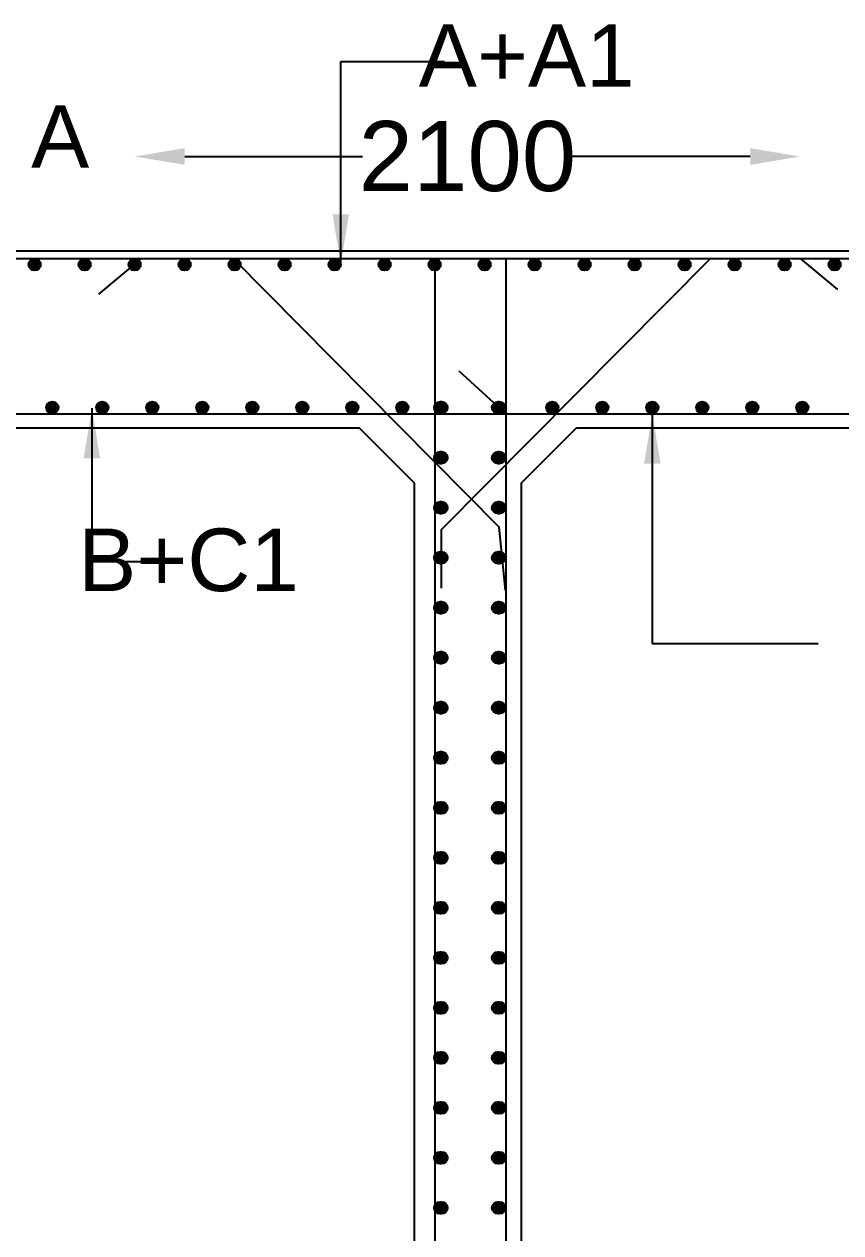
# Model space of a CAD drawing. Header units: millimetres. Extents: x 5124 to 2430164, y 2311 to 45642708.
# Drawn here: x 2374934 to 2378200, y 45621985 to 45626819 of the extents above; entities that cross this region are included whole.
import ezdxf

# ---------------------------------------------------------------- set-up
doc = ezdxf.new("R2010")
doc.units = ezdxf.units.MM
doc.header["$MEASUREMENT"] = 0
for name, color, linetype in [('DIMENSION', 7, 'Continuous'), ('DRAWING', 7, 'Continuous'), ('TEXT', 7, 'Continuous')]:
    doc.layers.add(name, color=color, linetype=linetype)
doc.styles.get("Standard").update_dxf_attribs({"font": 'arial.ttf', "height": 280})
doc.dimstyles.get("Standard").update_dxf_attribs({"dimtxt": 225, "dimasz": 200, "dimexe": 0.18, "dimexo": 0.0625, "dimgap": 0.09, "dimtad": 0, "dimdec": 0, "dimzin": 0, "dimdsep": 46, "dimtxsty": 'Standard', "dimcen": 0.09, "dimse1": 1, "dimse2": 1, "dimadec": 0, "dimazin": 0, "dimtfac": 1, "dimtdec": 0, "dimtofl": 0, "dimtmove": 0, "dimatfit": 3, "dimfxl": 1, "dimtolj": 1, "dimtzin": 0, "dimarcsym": 0})

# ---------------------------------------------------------------- blocks, each defined once
blk = doc.blocks.new('*D135')
at = {"layer": 'Defpoints', "color": 0, "transparency": 16777216}
for p in [(2378037.9, 45626289.6), (2375375.9, 45625882), (2378037.9, 45625882)]:
    blk.add_point(p, dxfattribs=at)
at = {"layer": 'DIMENSION', "color": 0, "lineweight": -2, "transparency": 16777216}
for p, q in [((2375575.9, 45626289.6), (2376286.8, 45626289.6)), ((2377837.9, 45626289.6), (2377127, 45626289.6))]:
    blk.add_line(p, q, dxfattribs=at)
at = {"layer": 'DIMENSION', "color": 0, "transparency": 16777216}
for points in [[(2375575.9, 45626322.9), (2375575.9, 45626256.2), (2375375.9, 45626289.6)], [(2377837.9, 45626322.9), (2377837.9, 45626256.2), (2378037.9, 45626289.6)]]:
    blk.add_solid(points, dxfattribs=at)
at = {"layer": 'DIMENSION', "color": 0, "transparency": 16777216, "insert": (2376706.9, 45626289.6), "char_height": 280, "attachment_point": 5}
blk.add_mtext('\\A1;2100', dxfattribs=at)

msp = doc.modelspace()

# ---------------------------------------------------------------- hatches: boundary and pattern name
at = {"layer": 'DRAWING'}
for points in [[(2375000.2, 45625857.7, 0.973258), (2374951.7, 45625859.1), (2374951.7, 45625856.4, 0.973258)], [(2375200.2, 45625857.7, 0.973258), (2375151.7, 45625859.1), (2375151.7, 45625856.4, 0.973258)], [(2375400.2, 45625857.7, 0.973258), (2375351.7, 45625859.1), (2375351.7, 45625856.4, 0.973258)], [(2375600.2, 45625857.7, 0.973258), (2375551.7, 45625859.1), (2375551.7, 45625856.4, 0.973258)], [(2375800.2, 45625857.7, 0.973258), (2375751.7, 45625859.1), (2375751.7, 45625856.4, 0.973258)], [(2376000.2, 45625857.7, 0.973258), (2375951.7, 45625859.1), (2375951.7, 45625856.4, 0.973258)], [(2376200.2, 45625857.7, 0.973258), (2376151.7, 45625859.1), (2376151.7, 45625856.4, 0.973258)], [(2376400.2, 45625857.7, 0.973258), (2376351.7, 45625859.1), (2376351.7, 45625856.4, 0.973258)], [(2376600.2, 45625857.7, 0.973258), (2376551.7, 45625859.1), (2376551.7, 45625856.4, 0.973258)], [(2376800.2, 45625857.7, 0.973258), (2376751.7, 45625859.1), (2376751.7, 45625856.4, 0.973258)], [(2377000.2, 45625857.7, 0.973258), (2376951.7, 45625859.1), (2376951.7, 45625856.4, 0.973258)], [(2377200.2, 45625857.7, 0.973258), (2377151.7, 45625859.1), (2377151.7, 45625856.4, 0.973258)], [(2377400.2, 45625857.7, 0.973258), (2377351.7, 45625859.1), (2377351.7, 45625856.4, 0.973258)], [(2377600.2, 45625857.7, 0.973258), (2377551.7, 45625859.1), (2377551.7, 45625856.4, 0.973258)], [(2377800.2, 45625857.7, 0.973258), (2377751.7, 45625859.1), (2377751.7, 45625856.4, 0.973258)], [(2378000.2, 45625857.7, 0.973258), (2377951.7, 45625859.1), (2377951.7, 45625856.4, 0.973258)], [(2378200.2, 45625857.7, 0.973258), (2378151.7, 45625859.1), (2378151.7, 45625856.4, 0.973258)], [(2375070.6, 45625285.2, 0.973258), (2375022.1, 45625286.6), (2375022.1, 45625283.9, 0.973258)], [(2375070.7, 45625285.2, 0.973258), (2375022.1, 45625286.6), (2375022.1, 45625283.9, 0.973258)], [(2375270.6, 45625285.2, 0.973258), (2375222.1, 45625286.6), (2375222.1, 45625283.9, 0.973258)], [(2375270.7, 45625285.2, 0.973258), (2375222.1, 45625286.6), (2375222.1, 45625283.9, 0.973258)], [(2375470.6, 45625285.2, 0.973258), (2375422.1, 45625286.6), (2375422.1, 45625283.9, 0.973258)], [(2375470.7, 45625285.2, 0.973258), (2375422.1, 45625286.6), (2375422.1, 45625283.9, 0.973258)], [(2375670.6, 45625285.2, 0.973258), (2375622.1, 45625286.6), (2375622.1, 45625283.9, 0.973258)], [(2375670.7, 45625285.2, 0.973258), (2375622.1, 45625286.6), (2375622.1, 45625283.9, 0.973258)], [(2375870.6, 45625285.2, 0.973258), (2375822.1, 45625286.6), (2375822.1, 45625283.9, 0.973258)], [(2375870.7, 45625285.2, 0.973258), (2375822.1, 45625286.6), (2375822.1, 45625283.9, 0.973258)], [(2376070.6, 45625285.2, 0.973258), (2376022.1, 45625286.6), (2376022.1, 45625283.9, 0.973258)], [(2376070.7, 45625285.2, 0.973258), (2376022.1, 45625286.6), (2376022.1, 45625283.9, 0.973258)], [(2376270.6, 45625285.2, 0.973258), (2376222.1, 45625286.6), (2376222.1, 45625283.9, 0.973258)], [(2376270.7, 45625285.2, 0.973258), (2376222.1, 45625286.6), (2376222.1, 45625283.9, 0.973258)], [(2376470.6, 45625285.2, 0.973258), (2376422.1, 45625286.6), (2376422.1, 45625283.9, 0.973258)], [(2376470.7, 45625285.2, 0.973258), (2376422.1, 45625286.6), (2376422.1, 45625283.9, 0.973258)], [(2376622.2, 45625285.2, 0.973258), (2376573.6, 45625286.6), (2376573.6, 45625283.9, 0.973258)], [(2376622.2, 45625285.2, 1), (2376573.6, 45625285.2, 1)], [(2376623.2, 45625285.2, 0.973258), (2376574.6, 45625286.6), (2376574.6, 45625283.9, 0.973258)], [(2376623.2, 45625285.2, 1), (2376574.6, 45625285.2, 1)], [(2376624.2, 45625285.2, 0.973258), (2376575.6, 45625286.6), (2376575.6, 45625283.9, 0.973258)], [(2376624.2, 45625285.2, 1), (2376575.6, 45625285.2, 1)], [(2376625.2, 45625285.2, 0.973258), (2376576.6, 45625286.6), (2376576.6, 45625283.9, 0.973258)], [(2376625.2, 45625285.2, 1), (2376576.6, 45625285.2, 1)], [(2376626.2, 45625285.2, 0.973258), (2376577.6, 45625286.6), (2376577.6, 45625283.9, 0.973258)], [(2376626.2, 45625285.2, 1), (2376577.6, 45625285.2, 1)], [(2376627.2, 45625285.2, 0.973258), (2376578.6, 45625286.6), (2376578.6, 45625283.9, 0.973258)], [(2376627.2, 45625285.2, 1), (2376578.6, 45625285.2, 1)], [(2376853.6, 45625285.2, 0.973258), (2376805.1, 45625286.6), (2376805.1, 45625283.9, 0.973258)], [(2376853.7, 45625285.2, 1), (2376805.1, 45625285.2, 1)], [(2376854.6, 45625285.2, 0.973258), (2376806.1, 45625286.6), (2376806.1, 45625283.9, 0.973258)], [(2376854.7, 45625285.2, 1), (2376806.1, 45625285.2, 1)], [(2376855.6, 45625285.2, 0.973258), (2376807.1, 45625286.6), (2376807.1, 45625283.9, 0.973258)], [(2376855.7, 45625285.2, 1), (2376807.1, 45625285.2, 1)], [(2376856.6, 45625285.2, 0.973258), (2376808.1, 45625286.6), (2376808.1, 45625283.9, 0.973258)], [(2376856.7, 45625285.2, 1), (2376808.1, 45625285.2, 1)], [(2376857.6, 45625285.2, 0.973258), (2376809.1, 45625286.6), (2376809.1, 45625283.9, 0.973258)], [(2376857.7, 45625285.2, 1), (2376809.1, 45625285.2, 1)], [(2376858.6, 45625285.2, 0.973258), (2376810.1, 45625286.6), (2376810.1, 45625283.9, 0.973258)], [(2376858.7, 45625285.2, 1), (2376810.1, 45625285.2, 1)], [(2377070.6, 45625285.2, 0.973258), (2377022.1, 45625286.6), (2377022.1, 45625283.9, 0.973258)], [(2377070.7, 45625285.2, 0.973258), (2377022.1, 45625286.6), (2377022.1, 45625283.9, 0.973258)], [(2377270.6, 45625285.2, 0.973258), (2377222.1, 45625286.6), (2377222.1, 45625283.9, 0.973258)], [(2377270.7, 45625285.2, 0.973258), (2377222.1, 45625286.6), (2377222.1, 45625283.9, 0.973258)], [(2377470.6, 45625285.2, 0.973258), (2377422.1, 45625286.6), (2377422.1, 45625283.9, 0.973258)], [(2377470.7, 45625285.2, 0.973258), (2377422.1, 45625286.6), (2377422.1, 45625283.9, 0.973258)], [(2377670.6, 45625285.2, 0.973258), (2377622.1, 45625286.6), (2377622.1, 45625283.9, 0.973258)], [(2377670.7, 45625285.2, 0.973258), (2377622.1, 45625286.6), (2377622.1, 45625283.9, 0.973258)], [(2377870.6, 45625285.2, 0.973258), (2377822.1, 45625286.6), (2377822.1, 45625283.9, 0.973258)], [(2377870.7, 45625285.2, 0.973258), (2377822.1, 45625286.6), (2377822.1, 45625283.9, 0.973258)], [(2378070.6, 45625285.2, 0.973258), (2378022.1, 45625286.6), (2378022.1, 45625283.9, 0.973258)], [(2378070.7, 45625285.2, 0.973258), (2378022.1, 45625286.6), (2378022.1, 45625283.9, 0.973258)], [(2376622.2, 45625085.2, 0.973258), (2376573.6, 45625086.6), (2376573.6, 45625083.9, 0.973258)], [(2376622.2, 45625085.2, 1), (2376573.6, 45625085.2, 1)], [(2376623.2, 45625085.2, 0.973258), (2376574.6, 45625086.6), (2376574.6, 45625083.9, 0.973258)], [(2376623.2, 45625085.2, 1), (2376574.6, 45625085.2, 1)], [(2376624.2, 45625085.2, 0.973258), (2376575.6, 45625086.6), (2376575.6, 45625083.9, 0.973258)], [(2376624.2, 45625085.2, 1), (2376575.6, 45625085.2, 1)], [(2376625.2, 45625085.2, 0.973258), (2376576.6, 45625086.6), (2376576.6, 45625083.9, 0.973258)], [(2376625.2, 45625085.2, 1), (2376576.6, 45625085.2, 1)], [(2376626.2, 45625085.2, 0.973258), (2376577.6, 45625086.6), (2376577.6, 45625083.9, 0.973258)], [(2376626.2, 45625085.2, 1), (2376577.6, 45625085.2, 1)], [(2376627.2, 45625085.2, 0.973258), (2376578.6, 45625086.6), (2376578.6, 45625083.9, 0.973258)], [(2376627.2, 45625085.2, 1), (2376578.6, 45625085.2, 1)], [(2376853.6, 45625085.2, 0.973258), (2376805.1, 45625086.6), (2376805.1, 45625083.9, 0.973258)], [(2376853.7, 45625085.2, 1), (2376805.1, 45625085.2, 1)], [(2376854.6, 45625085.2, 0.973258), (2376806.1, 45625086.6), (2376806.1, 45625083.9, 0.973258)], [(2376854.7, 45625085.2, 1), (2376806.1, 45625085.2, 1)], [(2376855.6, 45625085.2, 0.973258), (2376807.1, 45625086.6), (2376807.1, 45625083.9, 0.973258)], [(2376855.7, 45625085.2, 1), (2376807.1, 45625085.2, 1)], [(2376856.6, 45625085.2, 0.973258), (2376808.1, 45625086.6), (2376808.1, 45625083.9, 0.973258)], [(2376856.7, 45625085.2, 1), (2376808.1, 45625085.2, 1)], [(2376857.6, 45625085.2, 0.973258), (2376809.1, 45625086.6), (2376809.1, 45625083.9, 0.973258)], [(2376857.7, 45625085.2, 1), (2376809.1, 45625085.2, 1)], [(2376858.6, 45625085.2, 0.973258), (2376810.1, 45625086.6), (2376810.1, 45625083.9, 0.973258)], [(2376858.7, 45625085.2, 1), (2376810.1, 45625085.2, 1)], [(2376622.2, 45624885.2, 0.973258), (2376573.6, 45624886.6), (2376573.6, 45624883.9, 0.973258)], [(2376622.2, 45624885.2, 1), (2376573.6, 45624885.2, 1)], [(2376623.2, 45624885.2, 0.973258), (2376574.6, 45624886.6), (2376574.6, 45624883.9, 0.973258)], [(2376623.2, 45624885.2, 1), (2376574.6, 45624885.2, 1)], [(2376624.2, 45624885.2, 0.973258), (2376575.6, 45624886.6), (2376575.6, 45624883.9, 0.973258)], [(2376624.2, 45624885.2, 1), (2376575.6, 45624885.2, 1)], [(2376625.2, 45624885.2, 0.973258), (2376576.6, 45624886.6), (2376576.6, 45624883.9, 0.973258)], [(2376625.2, 45624885.2, 1), (2376576.6, 45624885.2, 1)], [(2376626.2, 45624885.2, 0.973258), (2376577.6, 45624886.6), (2376577.6, 45624883.9, 0.973258)], [(2376626.2, 45624885.2, 1), (2376577.6, 45624885.2, 1)], [(2376627.2, 45624885.2, 0.973258), (2376578.6, 45624886.6), (2376578.6, 45624883.9, 0.973258)], [(2376627.2, 45624885.2, 1), (2376578.6, 45624885.2, 1)], [(2376853.6, 45624885.2, 0.973258), (2376805.1, 45624886.6), (2376805.1, 45624883.9, 0.973258)], [(2376853.7, 45624885.2, 1), (2376805.1, 45624885.2, 1)], [(2376854.6, 45624885.2, 0.973258), (2376806.1, 45624886.6), (2376806.1, 45624883.9, 0.973258)], [(2376854.7, 45624885.2, 1), (2376806.1, 45624885.2, 1)], [(2376855.6, 45624885.2, 0.973258), (2376807.1, 45624886.6), (2376807.1, 45624883.9, 0.973258)], [(2376855.7, 45624885.2, 1), (2376807.1, 45624885.2, 1)], [(2376856.6, 45624885.2, 0.973258), (2376808.1, 45624886.6), (2376808.1, 45624883.9, 0.973258)], [(2376856.7, 45624885.2, 1), (2376808.1, 45624885.2, 1)], [(2376857.6, 45624885.2, 0.973258), (2376809.1, 45624886.6), (2376809.1, 45624883.9, 0.973258)], [(2376857.7, 45624885.2, 1), (2376809.1, 45624885.2, 1)], [(2376858.6, 45624885.2, 0.973258), (2376810.1, 45624886.6), (2376810.1, 45624883.9, 0.973258)], [(2376858.7, 45624885.2, 1), (2376810.1, 45624885.2, 1)], [(2376622.2, 45624685.2, 0.973258), (2376573.6, 45624686.6), (2376573.6, 45624683.9, 0.973258)], [(2376622.2, 45624685.2, 1), (2376573.6, 45624685.2, 1)], [(2376623.2, 45624685.2, 0.973258), (2376574.6, 45624686.6), (2376574.6, 45624683.9, 0.973258)], [(2376623.2, 45624685.2, 1), (2376574.6, 45624685.2, 1)], [(2376624.2, 45624685.2, 0.973258), (2376575.6, 45624686.6), (2376575.6, 45624683.9, 0.973258)], [(2376624.2, 45624685.2, 1), (2376575.6, 45624685.2, 1)], [(2376625.2, 45624685.2, 0.973258), (2376576.6, 45624686.6), (2376576.6, 45624683.9, 0.973258)], [(2376625.2, 45624685.2, 1), (2376576.6, 45624685.2, 1)], [(2376626.2, 45624685.2, 0.973258), (2376577.6, 45624686.6), (2376577.6, 45624683.9, 0.973258)], [(2376626.2, 45624685.2, 1), (2376577.6, 45624685.2, 1)], [(2376627.2, 45624685.2, 0.973258), (2376578.6, 45624686.6), (2376578.6, 45624683.9, 0.973258)], [(2376627.2, 45624685.2, 1), (2376578.6, 45624685.2, 1)], [(2376853.6, 45624685.2, 0.973258), (2376805.1, 45624686.6), (2376805.1, 45624683.9, 0.973258)], [(2376853.7, 45624685.2, 1), (2376805.1, 45624685.2, 1)], [(2376854.6, 45624685.2, 0.973258), (2376806.1, 45624686.6), (2376806.1, 45624683.9, 0.973258)], [(2376854.7, 45624685.2, 1), (2376806.1, 45624685.2, 1)], [(2376855.6, 45624685.2, 0.973258), (2376807.1, 45624686.6), (2376807.1, 45624683.9, 0.973258)], [(2376855.7, 45624685.2, 1), (2376807.1, 45624685.2, 1)], [(2376856.6, 45624685.2, 0.973258), (2376808.1, 45624686.6), (2376808.1, 45624683.9, 0.973258)], [(2376856.7, 45624685.2, 1), (2376808.1, 45624685.2, 1)], [(2376857.6, 45624685.2, 0.973258), (2376809.1, 45624686.6), (2376809.1, 45624683.9, 0.973258)], [(2376857.7, 45624685.2, 1), (2376809.1, 45624685.2, 1)], [(2376858.6, 45624685.2, 0.973258), (2376810.1, 45624686.6), (2376810.1, 45624683.9, 0.973258)], [(2376858.7, 45624685.2, 1), (2376810.1, 45624685.2, 1)], [(2376622.2, 45624485.2, 0.973258), (2376573.6, 45624486.6), (2376573.6, 45624483.9, 0.973258)], [(2376622.2, 45624485.2, 1), (2376573.6, 45624485.2, 1)], [(2376623.2, 45624485.2, 0.973258), (2376574.6, 45624486.6), (2376574.6, 45624483.9, 0.973258)], [(2376623.2, 45624485.2, 1), (2376574.6, 45624485.2, 1)], [(2376624.2, 45624485.2, 0.973258), (2376575.6, 45624486.6), (2376575.6, 45624483.9, 0.973258)], [(2376624.2, 45624485.2, 1), (2376575.6, 45624485.2, 1)], [(2376625.2, 45624485.2, 0.973258), (2376576.6, 45624486.6), (2376576.6, 45624483.9, 0.973258)], [(2376625.2, 45624485.2, 1), (2376576.6, 45624485.2, 1)], [(2376626.2, 45624485.2, 0.973258), (2376577.6, 45624486.6), (2376577.6, 45624483.9, 0.973258)], [(2376626.2, 45624485.2, 1), (2376577.6, 45624485.2, 1)], [(2376627.2, 45624485.2, 0.973258), (2376578.6, 45624486.6), (2376578.6, 45624483.9, 0.973258)], [(2376627.2, 45624485.2, 1), (2376578.6, 45624485.2, 1)], [(2376853.6, 45624485.2, 0.973258), (2376805.1, 45624486.6), (2376805.1, 45624483.9, 0.973258)], [(2376853.7, 45624485.2, 1), (2376805.1, 45624485.2, 1)], [(2376854.6, 45624485.2, 0.973258), (2376806.1, 45624486.6), (2376806.1, 45624483.9, 0.973258)], [(2376854.7, 45624485.2, 1), (2376806.1, 45624485.2, 1)], [(2376855.6, 45624485.2, 0.973258), (2376807.1, 45624486.6), (2376807.1, 45624483.9, 0.973258)], [(2376855.7, 45624485.2, 1), (2376807.1, 45624485.2, 1)], [(2376856.6, 45624485.2, 0.973258), (2376808.1, 45624486.6), (2376808.1, 45624483.9, 0.973258)], [(2376856.7, 45624485.2, 1), (2376808.1, 45624485.2, 1)], [(2376857.6, 45624485.2, 0.973258), (2376809.1, 45624486.6), (2376809.1, 45624483.9, 0.973258)], [(2376857.7, 45624485.2, 1), (2376809.1, 45624485.2, 1)], [(2376858.6, 45624485.2, 0.973258), (2376810.1, 45624486.6), (2376810.1, 45624483.9, 0.973258)], [(2376858.7, 45624485.2, 1), (2376810.1, 45624485.2, 1)], [(2376622.2, 45624285.2, 0.973258), (2376573.6, 45624286.6), (2376573.6, 45624283.9, 0.973258)], [(2376622.2, 45624285.2, 1), (2376573.6, 45624285.2, 1)], [(2376623.2, 45624285.2, 0.973258), (2376574.6, 45624286.6), (2376574.6, 45624283.9, 0.973258)], [(2376623.2, 45624285.2, 1), (2376574.6, 45624285.2, 1)], [(2376624.2, 45624285.2, 0.973258), (2376575.6, 45624286.6), (2376575.6, 45624283.9, 0.973258)], [(2376624.2, 45624285.2, 1), (2376575.6, 45624285.2, 1)], [(2376625.2, 45624285.2, 0.973258), (2376576.6, 45624286.6), (2376576.6, 45624283.9, 0.973258)], [(2376625.2, 45624285.2, 1), (2376576.6, 45624285.2, 1)], [(2376626.2, 45624285.2, 0.973258), (2376577.6, 45624286.6), (2376577.6, 45624283.9, 0.973258)], [(2376626.2, 45624285.2, 1), (2376577.6, 45624285.2, 1)], [(2376627.2, 45624285.2, 0.973258), (2376578.6, 45624286.6), (2376578.6, 45624283.9, 0.973258)], [(2376627.2, 45624285.2, 1), (2376578.6, 45624285.2, 1)], [(2376853.6, 45624285.2, 0.973258), (2376805.1, 45624286.6), (2376805.1, 45624283.9, 0.973258)], [(2376853.7, 45624285.2, 1), (2376805.1, 45624285.2, 1)], [(2376854.6, 45624285.2, 0.973258), (2376806.1, 45624286.6), (2376806.1, 45624283.9, 0.973258)], [(2376854.7, 45624285.2, 1), (2376806.1, 45624285.2, 1)], [(2376855.6, 45624285.2, 0.973258), (2376807.1, 45624286.6), (2376807.1, 45624283.9, 0.973258)], [(2376855.7, 45624285.2, 1), (2376807.1, 45624285.2, 1)], [(2376856.6, 45624285.2, 0.973258), (2376808.1, 45624286.6), (2376808.1, 45624283.9, 0.973258)], [(2376856.7, 45624285.2, 1), (2376808.1, 45624285.2, 1)], [(2376857.6, 45624285.2, 0.973258), (2376809.1, 45624286.6), (2376809.1, 45624283.9, 0.973258)], [(2376857.7, 45624285.2, 1), (2376809.1, 45624285.2, 1)], [(2376858.6, 45624285.2, 0.973258), (2376810.1, 45624286.6), (2376810.1, 45624283.9, 0.973258)], [(2376858.7, 45624285.2, 1), (2376810.1, 45624285.2, 1)], [(2376622.2, 45624085.2, 0.973258), (2376573.6, 45624086.6), (2376573.6, 45624083.9, 0.973258)], [(2376622.2, 45624085.2, 1), (2376573.6, 45624085.2, 1)], [(2376623.2, 45624085.2, 0.973258), (2376574.6, 45624086.6), (2376574.6, 45624083.9, 0.973258)], [(2376623.2, 45624085.2, 1), (2376574.6, 45624085.2, 1)], [(2376624.2, 45624085.2, 0.973258), (2376575.6, 45624086.6), (2376575.6, 45624083.9, 0.973258)], [(2376624.2, 45624085.2, 1), (2376575.6, 45624085.2, 1)], [(2376625.2, 45624085.2, 0.973258), (2376576.6, 45624086.6), (2376576.6, 45624083.9, 0.973258)], [(2376625.2, 45624085.2, 1), (2376576.6, 45624085.2, 1)], [(2376626.2, 45624085.2, 0.973258), (2376577.6, 45624086.6), (2376577.6, 45624083.9, 0.973258)], [(2376626.2, 45624085.2, 1), (2376577.6, 45624085.2, 1)], [(2376627.2, 45624085.2, 0.973258), (2376578.6, 45624086.6), (2376578.6, 45624083.9, 0.973258)], [(2376627.2, 45624085.2, 1), (2376578.6, 45624085.2, 1)], [(2376853.6, 45624085.2, 0.973258), (2376805.1, 45624086.6), (2376805.1, 45624083.9, 0.973258)], [(2376853.7, 45624085.2, 1), (2376805.1, 45624085.2, 1)], [(2376854.6, 45624085.2, 0.973258), (2376806.1, 45624086.6), (2376806.1, 45624083.9, 0.973258)], [(2376854.7, 45624085.2, 1), (2376806.1, 45624085.2, 1)], [(2376855.6, 45624085.2, 0.973258), (2376807.1, 45624086.6), (2376807.1, 45624083.9, 0.973258)], [(2376855.7, 45624085.2, 1), (2376807.1, 45624085.2, 1)], [(2376856.6, 45624085.2, 0.973258), (2376808.1, 45624086.6), (2376808.1, 45624083.9, 0.973258)], [(2376856.7, 45624085.2, 1), (2376808.1, 45624085.2, 1)], [(2376857.6, 45624085.2, 0.973258), (2376809.1, 45624086.6), (2376809.1, 45624083.9, 0.973258)], [(2376857.7, 45624085.2, 1), (2376809.1, 45624085.2, 1)], [(2376858.6, 45624085.2, 0.973258), (2376810.1, 45624086.6), (2376810.1, 45624083.9, 0.973258)], [(2376858.7, 45624085.2, 1), (2376810.1, 45624085.2, 1)], [(2376622.2, 45623885.2, 0.973258), (2376573.6, 45623886.6), (2376573.6, 45623883.9, 0.973258)], [(2376622.2, 45623885.2, 1), (2376573.6, 45623885.2, 1)], [(2376623.2, 45623885.2, 0.973258), (2376574.6, 45623886.6), (2376574.6, 45623883.9, 0.973258)], [(2376623.2, 45623885.2, 1), (2376574.6, 45623885.2, 1)], [(2376624.2, 45623885.2, 0.973258), (2376575.6, 45623886.6), (2376575.6, 45623883.9, 0.973258)], [(2376624.2, 45623885.2, 1), (2376575.6, 45623885.2, 1)], [(2376625.2, 45623885.2, 0.973258), (2376576.6, 45623886.6), (2376576.6, 45623883.9, 0.973258)], [(2376625.2, 45623885.2, 1), (2376576.6, 45623885.2, 1)], [(2376626.2, 45623885.2, 0.973258), (2376577.6, 45623886.6), (2376577.6, 45623883.9, 0.973258)], [(2376626.2, 45623885.2, 1), (2376577.6, 45623885.2, 1)], [(2376627.2, 45623885.2, 0.973258), (2376578.6, 45623886.6), (2376578.6, 45623883.9, 0.973258)], [(2376627.2, 45623885.2, 1), (2376578.6, 45623885.2, 1)], [(2376853.6, 45623885.2, 0.973258), (2376805.1, 45623886.6), (2376805.1, 45623883.9, 0.973258)], [(2376853.7, 45623885.2, 1), (2376805.1, 45623885.2, 1)], [(2376854.6, 45623885.2, 0.973258), (2376806.1, 45623886.6), (2376806.1, 45623883.9, 0.973258)], [(2376854.7, 45623885.2, 1), (2376806.1, 45623885.2, 1)], [(2376855.6, 45623885.2, 0.973258), (2376807.1, 45623886.6), (2376807.1, 45623883.9, 0.973258)], [(2376855.7, 45623885.2, 1), (2376807.1, 45623885.2, 1)], [(2376856.6, 45623885.2, 0.973258), (2376808.1, 45623886.6), (2376808.1, 45623883.9, 0.973258)], [(2376856.7, 45623885.2, 1), (2376808.1, 45623885.2, 1)], [(2376857.6, 45623885.2, 0.973258), (2376809.1, 45623886.6), (2376809.1, 45623883.9, 0.973258)], [(2376857.7, 45623885.2, 1), (2376809.1, 45623885.2, 1)], [(2376858.6, 45623885.2, 0.973258), (2376810.1, 45623886.6), (2376810.1, 45623883.9, 0.973258)], [(2376858.7, 45623885.2, 1), (2376810.1, 45623885.2, 1)], [(2376622.2, 45623685.2, 0.973258), (2376573.6, 45623686.6), (2376573.6, 45623683.9, 0.973258)], [(2376622.2, 45623685.2, 1), (2376573.6, 45623685.2, 1)], [(2376623.2, 45623685.2, 0.973258), (2376574.6, 45623686.6), (2376574.6, 45623683.9, 0.973258)], [(2376623.2, 45623685.2, 1), (2376574.6, 45623685.2, 1)], [(2376624.2, 45623685.2, 0.973258), (2376575.6, 45623686.6), (2376575.6, 45623683.9, 0.973258)], [(2376624.2, 45623685.2, 1), (2376575.6, 45623685.2, 1)], [(2376625.2, 45623685.2, 0.973258), (2376576.6, 45623686.6), (2376576.6, 45623683.9, 0.973258)], [(2376625.2, 45623685.2, 1), (2376576.6, 45623685.2, 1)], [(2376626.2, 45623685.2, 0.973258), (2376577.6, 45623686.6), (2376577.6, 45623683.9, 0.973258)], [(2376626.2, 45623685.2, 1), (2376577.6, 45623685.2, 1)], [(2376627.2, 45623685.2, 0.973258), (2376578.6, 45623686.6), (2376578.6, 45623683.9, 0.973258)], [(2376627.2, 45623685.2, 1), (2376578.6, 45623685.2, 1)], [(2376853.6, 45623685.2, 0.973258), (2376805.1, 45623686.6), (2376805.1, 45623683.9, 0.973258)], [(2376853.7, 45623685.2, 1), (2376805.1, 45623685.2, 1)], [(2376854.6, 45623685.2, 0.973258), (2376806.1, 45623686.6), (2376806.1, 45623683.9, 0.973258)], [(2376854.7, 45623685.2, 1), (2376806.1, 45623685.2, 1)], [(2376855.6, 45623685.2, 0.973258), (2376807.1, 45623686.6), (2376807.1, 45623683.9, 0.973258)], [(2376855.7, 45623685.2, 1), (2376807.1, 45623685.2, 1)], [(2376856.6, 45623685.2, 0.973258), (2376808.1, 45623686.6), (2376808.1, 45623683.9, 0.973258)], [(2376856.7, 45623685.2, 1), (2376808.1, 45623685.2, 1)], [(2376857.6, 45623685.2, 0.973258), (2376809.1, 45623686.6), (2376809.1, 45623683.9, 0.973258)], [(2376857.7, 45623685.2, 1), (2376809.1, 45623685.2, 1)], [(2376858.6, 45623685.2, 0.973258), (2376810.1, 45623686.6), (2376810.1, 45623683.9, 0.973258)], [(2376858.7, 45623685.2, 1), (2376810.1, 45623685.2, 1)], [(2376622.2, 45623485.2, 0.973258), (2376573.6, 45623486.6), (2376573.6, 45623483.9, 0.973258)], [(2376622.2, 45623485.2, 1), (2376573.6, 45623485.2, 1)], [(2376623.2, 45623485.2, 0.973258), (2376574.6, 45623486.6), (2376574.6, 45623483.9, 0.973258)], [(2376623.2, 45623485.2, 1), (2376574.6, 45623485.2, 1)], [(2376624.2, 45623485.2, 0.973258), (2376575.6, 45623486.6), (2376575.6, 45623483.9, 0.973258)], [(2376624.2, 45623485.2, 1), (2376575.6, 45623485.2, 1)], [(2376625.2, 45623485.2, 0.973258), (2376576.6, 45623486.6), (2376576.6, 45623483.9, 0.973258)], [(2376625.2, 45623485.2, 1), (2376576.6, 45623485.2, 1)], [(2376626.2, 45623485.2, 0.973258), (2376577.6, 45623486.6), (2376577.6, 45623483.9, 0.973258)], [(2376626.2, 45623485.2, 1), (2376577.6, 45623485.2, 1)], [(2376627.2, 45623485.2, 0.973258), (2376578.6, 45623486.6), (2376578.6, 45623483.9, 0.973258)], [(2376627.2, 45623485.2, 1), (2376578.6, 45623485.2, 1)], [(2376853.6, 45623485.2, 0.973258), (2376805.1, 45623486.6), (2376805.1, 45623483.9, 0.973258)], [(2376853.7, 45623485.2, 1), (2376805.1, 45623485.2, 1)], [(2376854.6, 45623485.2, 0.973258), (2376806.1, 45623486.6), (2376806.1, 45623483.9, 0.973258)], [(2376854.7, 45623485.2, 1), (2376806.1, 45623485.2, 1)], [(2376855.6, 45623485.2, 0.973258), (2376807.1, 45623486.6), (2376807.1, 45623483.9, 0.973258)], [(2376855.7, 45623485.2, 1), (2376807.1, 45623485.2, 1)], [(2376856.6, 45623485.2, 0.973258), (2376808.1, 45623486.6), (2376808.1, 45623483.9, 0.973258)], [(2376856.7, 45623485.2, 1), (2376808.1, 45623485.2, 1)], [(2376857.6, 45623485.2, 0.973258), (2376809.1, 45623486.6), (2376809.1, 45623483.9, 0.973258)], [(2376857.7, 45623485.2, 1), (2376809.1, 45623485.2, 1)], [(2376858.6, 45623485.2, 0.973258), (2376810.1, 45623486.6), (2376810.1, 45623483.9, 0.973258)], [(2376858.7, 45623485.2, 1), (2376810.1, 45623485.2, 1)], [(2376622.2, 45623285.2, 0.973258), (2376573.6, 45623286.6), (2376573.6, 45623283.9, 0.973258)], [(2376622.2, 45623285.2, 1), (2376573.6, 45623285.2, 1)], [(2376623.2, 45623285.2, 0.973258), (2376574.6, 45623286.6), (2376574.6, 45623283.9, 0.973258)], [(2376623.2, 45623285.2, 1), (2376574.6, 45623285.2, 1)], [(2376624.2, 45623285.2, 0.973258), (2376575.6, 45623286.6), (2376575.6, 45623283.9, 0.973258)], [(2376624.2, 45623285.2, 1), (2376575.6, 45623285.2, 1)], [(2376625.2, 45623285.2, 0.973258), (2376576.6, 45623286.6), (2376576.6, 45623283.9, 0.973258)], [(2376625.2, 45623285.2, 1), (2376576.6, 45623285.2, 1)], [(2376626.2, 45623285.2, 0.973258), (2376577.6, 45623286.6), (2376577.6, 45623283.9, 0.973258)], [(2376626.2, 45623285.2, 1), (2376577.6, 45623285.2, 1)], [(2376627.2, 45623285.2, 0.973258), (2376578.6, 45623286.6), (2376578.6, 45623283.9, 0.973258)], [(2376627.2, 45623285.2, 1), (2376578.6, 45623285.2, 1)], [(2376853.6, 45623285.2, 0.973258), (2376805.1, 45623286.6), (2376805.1, 45623283.9, 0.973258)], [(2376853.7, 45623285.2, 1), (2376805.1, 45623285.2, 1)], [(2376854.6, 45623285.2, 0.973258), (2376806.1, 45623286.6), (2376806.1, 45623283.9, 0.973258)], [(2376854.7, 45623285.2, 1), (2376806.1, 45623285.2, 1)], [(2376855.6, 45623285.2, 0.973258), (2376807.1, 45623286.6), (2376807.1, 45623283.9, 0.973258)], [(2376855.7, 45623285.2, 1), (2376807.1, 45623285.2, 1)], [(2376856.6, 45623285.2, 0.973258), (2376808.1, 45623286.6), (2376808.1, 45623283.9, 0.973258)], [(2376856.7, 45623285.2, 1), (2376808.1, 45623285.2, 1)], [(2376857.6, 45623285.2, 0.973258), (2376809.1, 45623286.6), (2376809.1, 45623283.9, 0.973258)], [(2376857.7, 45623285.2, 1), (2376809.1, 45623285.2, 1)], [(2376858.6, 45623285.2, 0.973258), (2376810.1, 45623286.6), (2376810.1, 45623283.9, 0.973258)], [(2376858.7, 45623285.2, 1), (2376810.1, 45623285.2, 1)], [(2376622.2, 45623085.2, 0.973258), (2376573.6, 45623086.6), (2376573.6, 45623083.9, 0.973258)], [(2376622.2, 45623085.2, 1), (2376573.6, 45623085.2, 1)], [(2376623.2, 45623085.2, 0.973258), (2376574.6, 45623086.6), (2376574.6, 45623083.9, 0.973258)], [(2376623.2, 45623085.2, 1), (2376574.6, 45623085.2, 1)], [(2376624.2, 45623085.2, 0.973258), (2376575.6, 45623086.6), (2376575.6, 45623083.9, 0.973258)], [(2376624.2, 45623085.2, 1), (2376575.6, 45623085.2, 1)], [(2376625.2, 45623085.2, 0.973258), (2376576.6, 45623086.6), (2376576.6, 45623083.9, 0.973258)], [(2376625.2, 45623085.2, 1), (2376576.6, 45623085.2, 1)], [(2376626.2, 45623085.2, 0.973258), (2376577.6, 45623086.6), (2376577.6, 45623083.9, 0.973258)], [(2376626.2, 45623085.2, 1), (2376577.6, 45623085.2, 1)], [(2376627.2, 45623085.2, 0.973258), (2376578.6, 45623086.6), (2376578.6, 45623083.9, 0.973258)], [(2376627.2, 45623085.2, 1), (2376578.6, 45623085.2, 1)], [(2376853.6, 45623085.2, 0.973258), (2376805.1, 45623086.6), (2376805.1, 45623083.9, 0.973258)], [(2376853.7, 45623085.2, 1), (2376805.1, 45623085.2, 1)], [(2376854.6, 45623085.2, 0.973258), (2376806.1, 45623086.6), (2376806.1, 45623083.9, 0.973258)], [(2376854.7, 45623085.2, 1), (2376806.1, 45623085.2, 1)], [(2376855.6, 45623085.2, 0.973258), (2376807.1, 45623086.6), (2376807.1, 45623083.9, 0.973258)], [(2376855.7, 45623085.2, 1), (2376807.1, 45623085.2, 1)], [(2376856.6, 45623085.2, 0.973258), (2376808.1, 45623086.6), (2376808.1, 45623083.9, 0.973258)], [(2376856.7, 45623085.2, 1), (2376808.1, 45623085.2, 1)], [(2376857.6, 45623085.2, 0.973258), (2376809.1, 45623086.6), (2376809.1, 45623083.9, 0.973258)], [(2376857.7, 45623085.2, 1), (2376809.1, 45623085.2, 1)], [(2376858.6, 45623085.2, 0.973258), (2376810.1, 45623086.6), (2376810.1, 45623083.9, 0.973258)], [(2376858.7, 45623085.2, 1), (2376810.1, 45623085.2, 1)], [(2376622.2, 45622885.2, 0.973258), (2376573.6, 45622886.6), (2376573.6, 45622883.9, 0.973258)], [(2376622.2, 45622885.2, 1), (2376573.6, 45622885.2, 1)], [(2376623.2, 45622885.2, 0.973258), (2376574.6, 45622886.6), (2376574.6, 45622883.9, 0.973258)], [(2376623.2, 45622885.2, 1), (2376574.6, 45622885.2, 1)], [(2376624.2, 45622885.2, 0.973258), (2376575.6, 45622886.6), (2376575.6, 45622883.9, 0.973258)], [(2376624.2, 45622885.2, 1), (2376575.6, 45622885.2, 1)], [(2376625.2, 45622885.2, 0.973258), (2376576.6, 45622886.6), (2376576.6, 45622883.9, 0.973258)], [(2376625.2, 45622885.2, 1), (2376576.6, 45622885.2, 1)], [(2376626.2, 45622885.2, 0.973258), (2376577.6, 45622886.6), (2376577.6, 45622883.9, 0.973258)], [(2376626.2, 45622885.2, 1), (2376577.6, 45622885.2, 1)], [(2376627.2, 45622885.2, 0.973258), (2376578.6, 45622886.6), (2376578.6, 45622883.9, 0.973258)], [(2376627.2, 45622885.2, 1), (2376578.6, 45622885.2, 1)], [(2376853.6, 45622885.2, 0.973258), (2376805.1, 45622886.6), (2376805.1, 45622883.9, 0.973258)], [(2376853.7, 45622885.2, 1), (2376805.1, 45622885.2, 1)], [(2376854.6, 45622885.2, 0.973258), (2376806.1, 45622886.6), (2376806.1, 45622883.9, 0.973258)], [(2376854.7, 45622885.2, 1), (2376806.1, 45622885.2, 1)], [(2376855.6, 45622885.2, 0.973258), (2376807.1, 45622886.6), (2376807.1, 45622883.9, 0.973258)], [(2376855.7, 45622885.2, 1), (2376807.1, 45622885.2, 1)], [(2376856.6, 45622885.2, 0.973258), (2376808.1, 45622886.6), (2376808.1, 45622883.9, 0.973258)], [(2376856.7, 45622885.2, 1), (2376808.1, 45622885.2, 1)], [(2376857.6, 45622885.2, 0.973258), (2376809.1, 45622886.6), (2376809.1, 45622883.9, 0.973258)], [(2376857.7, 45622885.2, 1), (2376809.1, 45622885.2, 1)], [(2376858.6, 45622885.2, 0.973258), (2376810.1, 45622886.6), (2376810.1, 45622883.9, 0.973258)], [(2376858.7, 45622885.2, 1), (2376810.1, 45622885.2, 1)], [(2376622.2, 45622685.2, 0.973258), (2376573.6, 45622686.6), (2376573.6, 45622683.9, 0.973258)], [(2376622.2, 45622685.2, 1), (2376573.6, 45622685.2, 1)], [(2376623.2, 45622685.2, 0.973258), (2376574.6, 45622686.6), (2376574.6, 45622683.9, 0.973258)], [(2376623.2, 45622685.2, 1), (2376574.6, 45622685.2, 1)], [(2376624.2, 45622685.2, 0.973258), (2376575.6, 45622686.6), (2376575.6, 45622683.9, 0.973258)], [(2376624.2, 45622685.2, 1), (2376575.6, 45622685.2, 1)], [(2376625.2, 45622685.2, 0.973258), (2376576.6, 45622686.6), (2376576.6, 45622683.9, 0.973258)], [(2376625.2, 45622685.2, 1), (2376576.6, 45622685.2, 1)], [(2376626.2, 45622685.2, 0.973258), (2376577.6, 45622686.6), (2376577.6, 45622683.9, 0.973258)], [(2376626.2, 45622685.2, 1), (2376577.6, 45622685.2, 1)], [(2376627.2, 45622685.2, 0.973258), (2376578.6, 45622686.6), (2376578.6, 45622683.9, 0.973258)], [(2376627.2, 45622685.2, 1), (2376578.6, 45622685.2, 1)], [(2376853.6, 45622685.2, 0.973258), (2376805.1, 45622686.6), (2376805.1, 45622683.9, 0.973258)], [(2376853.7, 45622685.2, 1), (2376805.1, 45622685.2, 1)], [(2376854.6, 45622685.2, 0.973258), (2376806.1, 45622686.6), (2376806.1, 45622683.9, 0.973258)], [(2376854.7, 45622685.2, 1), (2376806.1, 45622685.2, 1)], [(2376855.6, 45622685.2, 0.973258), (2376807.1, 45622686.6), (2376807.1, 45622683.9, 0.973258)], [(2376855.7, 45622685.2, 1), (2376807.1, 45622685.2, 1)], [(2376856.6, 45622685.2, 0.973258), (2376808.1, 45622686.6), (2376808.1, 45622683.9, 0.973258)], [(2376856.7, 45622685.2, 1), (2376808.1, 45622685.2, 1)], [(2376857.6, 45622685.2, 0.973258), (2376809.1, 45622686.6), (2376809.1, 45622683.9, 0.973258)], [(2376857.7, 45622685.2, 1), (2376809.1, 45622685.2, 1)], [(2376858.6, 45622685.2, 0.973258), (2376810.1, 45622686.6), (2376810.1, 45622683.9, 0.973258)], [(2376858.7, 45622685.2, 1), (2376810.1, 45622685.2, 1)], [(2376622.2, 45622485.2, 0.973258), (2376573.6, 45622486.6), (2376573.6, 45622483.9, 0.973258)], [(2376622.2, 45622485.2, 1), (2376573.6, 45622485.2, 1)], [(2376623.2, 45622485.2, 0.973258), (2376574.6, 45622486.6), (2376574.6, 45622483.9, 0.973258)], [(2376623.2, 45622485.2, 1), (2376574.6, 45622485.2, 1)], [(2376624.2, 45622485.2, 0.973258), (2376575.6, 45622486.6), (2376575.6, 45622483.9, 0.973258)], [(2376624.2, 45622485.2, 1), (2376575.6, 45622485.2, 1)], [(2376625.2, 45622485.2, 0.973258), (2376576.6, 45622486.6), (2376576.6, 45622483.9, 0.973258)], [(2376625.2, 45622485.2, 1), (2376576.6, 45622485.2, 1)], [(2376626.2, 45622485.2, 0.973258), (2376577.6, 45622486.6), (2376577.6, 45622483.9, 0.973258)], [(2376626.2, 45622485.2, 1), (2376577.6, 45622485.2, 1)], [(2376627.2, 45622485.2, 0.973258), (2376578.6, 45622486.6), (2376578.6, 45622483.9, 0.973258)], [(2376627.2, 45622485.2, 1), (2376578.6, 45622485.2, 1)], [(2376853.6, 45622485.2, 0.973258), (2376805.1, 45622486.6), (2376805.1, 45622483.9, 0.973258)], [(2376853.7, 45622485.2, 1), (2376805.1, 45622485.2, 1)], [(2376854.6, 45622485.2, 0.973258), (2376806.1, 45622486.6), (2376806.1, 45622483.9, 0.973258)], [(2376854.7, 45622485.2, 1), (2376806.1, 45622485.2, 1)], [(2376855.6, 45622485.2, 0.973258), (2376807.1, 45622486.6), (2376807.1, 45622483.9, 0.973258)], [(2376855.7, 45622485.2, 1), (2376807.1, 45622485.2, 1)], [(2376856.6, 45622485.2, 0.973258), (2376808.1, 45622486.6), (2376808.1, 45622483.9, 0.973258)], [(2376856.7, 45622485.2, 1), (2376808.1, 45622485.2, 1)], [(2376857.6, 45622485.2, 0.973258), (2376809.1, 45622486.6), (2376809.1, 45622483.9, 0.973258)], [(2376857.7, 45622485.2, 1), (2376809.1, 45622485.2, 1)], [(2376858.6, 45622485.2, 0.973258), (2376810.1, 45622486.6), (2376810.1, 45622483.9, 0.973258)], [(2376858.7, 45622485.2, 1), (2376810.1, 45622485.2, 1)], [(2376622.2, 45622285.2, 0.973258), (2376573.6, 45622286.6), (2376573.6, 45622283.9, 0.973258)], [(2376622.2, 45622285.2, 1), (2376573.6, 45622285.2, 1)], [(2376623.2, 45622285.2, 0.973258), (2376574.6, 45622286.6), (2376574.6, 45622283.9, 0.973258)], [(2376623.2, 45622285.2, 1), (2376574.6, 45622285.2, 1)], [(2376624.2, 45622285.2, 0.973258), (2376575.6, 45622286.6), (2376575.6, 45622283.9, 0.973258)], [(2376624.2, 45622285.2, 1), (2376575.6, 45622285.2, 1)], [(2376625.2, 45622285.2, 0.973258), (2376576.6, 45622286.6), (2376576.6, 45622283.9, 0.973258)], [(2376625.2, 45622285.2, 1), (2376576.6, 45622285.2, 1)], [(2376626.2, 45622285.2, 0.973258), (2376577.6, 45622286.6), (2376577.6, 45622283.9, 0.973258)], [(2376626.2, 45622285.2, 1), (2376577.6, 45622285.2, 1)], [(2376627.2, 45622285.2, 0.973258), (2376578.6, 45622286.6), (2376578.6, 45622283.9, 0.973258)], [(2376627.2, 45622285.2, 1), (2376578.6, 45622285.2, 1)], [(2376853.6, 45622285.2, 0.973258), (2376805.1, 45622286.6), (2376805.1, 45622283.9, 0.973258)], [(2376853.7, 45622285.2, 1), (2376805.1, 45622285.2, 1)], [(2376854.6, 45622285.2, 0.973258), (2376806.1, 45622286.6), (2376806.1, 45622283.9, 0.973258)], [(2376854.7, 45622285.2, 1), (2376806.1, 45622285.2, 1)], [(2376855.6, 45622285.2, 0.973258), (2376807.1, 45622286.6), (2376807.1, 45622283.9, 0.973258)], [(2376855.7, 45622285.2, 1), (2376807.1, 45622285.2, 1)], [(2376856.6, 45622285.2, 0.973258), (2376808.1, 45622286.6), (2376808.1, 45622283.9, 0.973258)], [(2376856.7, 45622285.2, 1), (2376808.1, 45622285.2, 1)], [(2376857.6, 45622285.2, 0.973258), (2376809.1, 45622286.6), (2376809.1, 45622283.9, 0.973258)], [(2376857.7, 45622285.2, 1), (2376809.1, 45622285.2, 1)], [(2376858.6, 45622285.2, 0.973258), (2376810.1, 45622286.6), (2376810.1, 45622283.9, 0.973258)], [(2376858.7, 45622285.2, 1), (2376810.1, 45622285.2, 1)], [(2376622.2, 45622085.2, 0.973258), (2376573.6, 45622086.6), (2376573.6, 45622083.9, 0.973258)], [(2376622.2, 45622085.2, 1), (2376573.6, 45622085.2, 1)], [(2376623.2, 45622085.2, 0.973258), (2376574.6, 45622086.6), (2376574.6, 45622083.9, 0.973258)], [(2376623.2, 45622085.2, 1), (2376574.6, 45622085.2, 1)], [(2376624.2, 45622085.2, 0.973258), (2376575.6, 45622086.6), (2376575.6, 45622083.9, 0.973258)], [(2376624.2, 45622085.2, 1), (2376575.6, 45622085.2, 1)], [(2376625.2, 45622085.2, 0.973258), (2376576.6, 45622086.6), (2376576.6, 45622083.9, 0.973258)], [(2376625.2, 45622085.2, 1), (2376576.6, 45622085.2, 1)], [(2376626.2, 45622085.2, 0.973258), (2376577.6, 45622086.6), (2376577.6, 45622083.9, 0.973258)], [(2376626.2, 45622085.2, 1), (2376577.6, 45622085.2, 1)], [(2376627.2, 45622085.2, 0.973258), (2376578.6, 45622086.6), (2376578.6, 45622083.9, 0.973258)], [(2376627.2, 45622085.2, 1), (2376578.6, 45622085.2, 1)], [(2376853.6, 45622085.2, 0.973258), (2376805.1, 45622086.6), (2376805.1, 45622083.9, 0.973258)], [(2376853.7, 45622085.2, 1), (2376805.1, 45622085.2, 1)], [(2376854.6, 45622085.2, 0.973258), (2376806.1, 45622086.6), (2376806.1, 45622083.9, 0.973258)], [(2376854.7, 45622085.2, 1), (2376806.1, 45622085.2, 1)], [(2376855.6, 45622085.2, 0.973258), (2376807.1, 45622086.6), (2376807.1, 45622083.9, 0.973258)], [(2376855.7, 45622085.2, 1), (2376807.1, 45622085.2, 1)], [(2376856.6, 45622085.2, 0.973258), (2376808.1, 45622086.6), (2376808.1, 45622083.9, 0.973258)], [(2376856.7, 45622085.2, 1), (2376808.1, 45622085.2, 1)], [(2376857.6, 45622085.2, 0.973258), (2376809.1, 45622086.6), (2376809.1, 45622083.9, 0.973258)], [(2376857.7, 45622085.2, 1), (2376809.1, 45622085.2, 1)], [(2376858.6, 45622085.2, 0.973258), (2376810.1, 45622086.6), (2376810.1, 45622083.9, 0.973258)], [(2376858.7, 45622085.2, 1), (2376810.1, 45622085.2, 1)]]:
    msp.add_hatch(color=256, dxfattribs=at).paths.add_polyline_path(points)

# ---------------------------------------------------------------- linework, layer by layer
for points in [[(2357721.9, 45625911.8), (2381721.3, 45625911.8), (2381721.3, 45619643.6), (2357721.9, 45619643.6)], [(2357751.7, 45625882), (2381691.5, 45625882), (2381691.5, 45619673.4), (2357751.7, 45619673.4)], [(2372492.5, 45625205.2), (2376274.1, 45625205.2), (2376494.3, 45624984.9), (2376494.3, 45620636.7), (2376274.1, 45620416.5), (2372492.5, 45620416.5), (2372272.2, 45620636.7), (2372272.2, 45624984.9)], [(2377142.8, 45625205.2), (2380924.4, 45625205.2), (2381144.7, 45624984.9), (2381144.7, 45620636.7), (2380924.4, 45620416.5), (2377142.8, 45620416.5), (2376922.6, 45620636.7), (2376922.6, 45624984.9)]]:
    msp.add_lwpolyline(points, close=True, dxfattribs=at)
for points in [[(2375233, 45625739.5), (2375403.4, 45625882), (2375770, 45625882), (2376832.3, 45624808.6), (2376857.5, 45624553.8)], [(2376575.9, 45625882), (2376575.9, 45619673.4)], [(2376603, 45624562.9), (2376603, 45624798.2), (2377679.2, 45625882), (2378037.9, 45625882), (2378187.6, 45625757.7)], [(2376860.9, 45625882), (2376860.9, 45619673.4)], [(2376860.9, 45625260.9), (2376673.7, 45625431.4)], [(2373248, 45625260.9), (2378413.5, 45625260.9)]]:
    msp.add_lwpolyline(points, dxfattribs=at)
for centre in [(2374975.9, 45625857.7), (2375175.9, 45625857.7), (2375375.9, 45625857.7), (2375575.9, 45625857.7), (2375775.9, 45625857.7), (2375975.9, 45625857.7), (2376175.9, 45625857.7), (2376375.9, 45625857.7), (2376575.9, 45625857.7), (2376775.9, 45625857.7), (2376975.9, 45625857.7), (2377175.9, 45625857.7), (2377375.9, 45625857.7), (2377575.9, 45625857.7), (2377775.9, 45625857.7), (2377975.9, 45625857.7), (2378175.9, 45625857.7), (2375046.3, 45625285.2), (2375046.4, 45625285.2), (2375246.3, 45625285.2), (2375246.4, 45625285.2), (2375446.3, 45625285.2), (2375446.4, 45625285.2), (2375646.3, 45625285.2), (2375646.4, 45625285.2), (2375846.3, 45625285.2), (2375846.4, 45625285.2), (2376046.3, 45625285.2), (2376046.4, 45625285.2), (2376246.3, 45625285.2), (2376246.4, 45625285.2), (2376446.3, 45625285.2), (2376446.4, 45625285.2), (2376597.9, 45625285.2), (2376597.9, 45625285.2), (2376598.9, 45625285.2), (2376598.9, 45625285.2), (2376599.9, 45625285.2), (2376599.9, 45625285.2), (2376600.9, 45625285.2), (2376600.9, 45625285.2), (2376601.9, 45625285.2), (2376601.9, 45625285.2), (2376602.9, 45625285.2), (2376602.9, 45625285.2), (2376829.4, 45625285.2), (2376829.4, 45625285.2), (2376830.4, 45625285.2), (2376830.4, 45625285.2), (2376831.4, 45625285.2), (2376831.4, 45625285.2), (2376832.4, 45625285.2), (2376832.4, 45625285.2), (2376833.4, 45625285.2), (2376833.4, 45625285.2), (2376834.4, 45625285.2), (2376834.4, 45625285.2), (2377046.3, 45625285.2), (2377046.4, 45625285.2), (2377246.3, 45625285.2), (2377246.4, 45625285.2), (2377446.3, 45625285.2), (2377446.4, 45625285.2), (2377646.3, 45625285.2), (2377646.4, 45625285.2), (2377846.3, 45625285.2), (2377846.4, 45625285.2), (2378046.3, 45625285.2), (2378046.4, 45625285.2), (2376597.9, 45625085.2), (2376597.9, 45625085.2), (2376598.9, 45625085.2), (2376598.9, 45625085.2), (2376599.9, 45625085.2), (2376599.9, 45625085.2), (2376600.9, 45625085.2), (2376600.9, 45625085.2), (2376601.9, 45625085.2), (2376601.9, 45625085.2), (2376602.9, 45625085.2), (2376602.9, 45625085.2), (2376829.4, 45625085.2), (2376829.4, 45625085.2), (2376830.4, 45625085.2), (2376830.4, 45625085.2), (2376831.4, 45625085.2), (2376831.4, 45625085.2), (2376832.4, 45625085.2), (2376832.4, 45625085.2), (2376833.4, 45625085.2), (2376833.4, 45625085.2), (2376834.4, 45625085.2), (2376834.4, 45625085.2), (2376597.9, 45624885.2), (2376597.9, 45624885.2), (2376598.9, 45624885.2), (2376598.9, 45624885.2), (2376599.9, 45624885.2), (2376599.9, 45624885.2), (2376600.9, 45624885.2), (2376600.9, 45624885.2), (2376601.9, 45624885.2), (2376601.9, 45624885.2), (2376602.9, 45624885.2), (2376602.9, 45624885.2), (2376829.4, 45624885.2), (2376829.4, 45624885.2), (2376830.4, 45624885.2), (2376830.4, 45624885.2), (2376831.4, 45624885.2), (2376831.4, 45624885.2), (2376832.4, 45624885.2), (2376832.4, 45624885.2), (2376833.4, 45624885.2), (2376833.4, 45624885.2), (2376834.4, 45624885.2), (2376834.4, 45624885.2), (2376597.9, 45624685.2), (2376597.9, 45624685.2), (2376598.9, 45624685.2), (2376598.9, 45624685.2), (2376599.9, 45624685.2), (2376599.9, 45624685.2), (2376600.9, 45624685.2), (2376600.9, 45624685.2), (2376601.9, 45624685.2), (2376601.9, 45624685.2), (2376602.9, 45624685.2), (2376602.9, 45624685.2), (2376829.4, 45624685.2), (2376829.4, 45624685.2), (2376830.4, 45624685.2), (2376830.4, 45624685.2), (2376831.4, 45624685.2), (2376831.4, 45624685.2), (2376832.4, 45624685.2), (2376832.4, 45624685.2), (2376833.4, 45624685.2), (2376833.4, 45624685.2), (2376834.4, 45624685.2), (2376834.4, 45624685.2), (2376597.9, 45624485.2), (2376597.9, 45624485.2), (2376598.9, 45624485.2), (2376598.9, 45624485.2), (2376599.9, 45624485.2), (2376599.9, 45624485.2), (2376600.9, 45624485.2), (2376600.9, 45624485.2), (2376601.9, 45624485.2), (2376601.9, 45624485.2), (2376602.9, 45624485.2), (2376602.9, 45624485.2), (2376829.4, 45624485.2), (2376829.4, 45624485.2), (2376830.4, 45624485.2), (2376830.4, 45624485.2), (2376831.4, 45624485.2), (2376831.4, 45624485.2), (2376832.4, 45624485.2), (2376832.4, 45624485.2), (2376833.4, 45624485.2), (2376833.4, 45624485.2), (2376834.4, 45624485.2), (2376834.4, 45624485.2), (2376597.9, 45624285.2), (2376597.9, 45624285.2), (2376598.9, 45624285.2), (2376598.9, 45624285.2), (2376599.9, 45624285.2), (2376599.9, 45624285.2), (2376600.9, 45624285.2), (2376600.9, 45624285.2), (2376601.9, 45624285.2), (2376601.9, 45624285.2), (2376602.9, 45624285.2), (2376602.9, 45624285.2), (2376829.4, 45624285.2), (2376829.4, 45624285.2), (2376830.4, 45624285.2), (2376830.4, 45624285.2), (2376831.4, 45624285.2), (2376831.4, 45624285.2), (2376832.4, 45624285.2), (2376832.4, 45624285.2), (2376833.4, 45624285.2), (2376833.4, 45624285.2), (2376834.4, 45624285.2), (2376834.4, 45624285.2), (2376597.9, 45624085.2), (2376597.9, 45624085.2), (2376598.9, 45624085.2), (2376598.9, 45624085.2), (2376599.9, 45624085.2), (2376599.9, 45624085.2), (2376600.9, 45624085.2), (2376600.9, 45624085.2), (2376601.9, 45624085.2), (2376601.9, 45624085.2), (2376602.9, 45624085.2), (2376602.9, 45624085.2), (2376829.4, 45624085.2), (2376829.4, 45624085.2), (2376830.4, 45624085.2), (2376830.4, 45624085.2), (2376831.4, 45624085.2), (2376831.4, 45624085.2), (2376832.4, 45624085.2), (2376832.4, 45624085.2), (2376833.4, 45624085.2), (2376833.4, 45624085.2), (2376834.4, 45624085.2), (2376834.4, 45624085.2), (2376597.9, 45623885.2), (2376597.9, 45623885.2), (2376598.9, 45623885.2), (2376598.9, 45623885.2), (2376599.9, 45623885.2), (2376599.9, 45623885.2), (2376600.9, 45623885.2), (2376600.9, 45623885.2), (2376601.9, 45623885.2), (2376601.9, 45623885.2), (2376602.9, 45623885.2), (2376602.9, 45623885.2), (2376829.4, 45623885.2), (2376829.4, 45623885.2), (2376830.4, 45623885.2), (2376830.4, 45623885.2), (2376831.4, 45623885.2), (2376831.4, 45623885.2), (2376832.4, 45623885.2), (2376832.4, 45623885.2), (2376833.4, 45623885.2), (2376833.4, 45623885.2), (2376834.4, 45623885.2), (2376834.4, 45623885.2), (2376597.9, 45623685.2), (2376597.9, 45623685.2), (2376598.9, 45623685.2), (2376598.9, 45623685.2), (2376599.9, 45623685.2), (2376599.9, 45623685.2), (2376600.9, 45623685.2), (2376600.9, 45623685.2), (2376601.9, 45623685.2), (2376601.9, 45623685.2), (2376602.9, 45623685.2), (2376602.9, 45623685.2), (2376829.4, 45623685.2), (2376829.4, 45623685.2), (2376830.4, 45623685.2), (2376830.4, 45623685.2), (2376831.4, 45623685.2), (2376831.4, 45623685.2), (2376832.4, 45623685.2), (2376832.4, 45623685.2), (2376833.4, 45623685.2), (2376833.4, 45623685.2), (2376834.4, 45623685.2), (2376834.4, 45623685.2), (2376597.9, 45623485.2), (2376597.9, 45623485.2), (2376598.9, 45623485.2), (2376598.9, 45623485.2), (2376599.9, 45623485.2), (2376599.9, 45623485.2), (2376600.9, 45623485.2), (2376600.9, 45623485.2), (2376601.9, 45623485.2), (2376601.9, 45623485.2), (2376602.9, 45623485.2), (2376602.9, 45623485.2), (2376829.4, 45623485.2), (2376829.4, 45623485.2), (2376830.4, 45623485.2), (2376830.4, 45623485.2), (2376831.4, 45623485.2), (2376831.4, 45623485.2), (2376832.4, 45623485.2), (2376832.4, 45623485.2), (2376833.4, 45623485.2), (2376833.4, 45623485.2), (2376834.4, 45623485.2), (2376834.4, 45623485.2), (2376597.9, 45623285.2), (2376597.9, 45623285.2), (2376598.9, 45623285.2), (2376598.9, 45623285.2), (2376599.9, 45623285.2), (2376599.9, 45623285.2), (2376600.9, 45623285.2), (2376600.9, 45623285.2), (2376601.9, 45623285.2), (2376601.9, 45623285.2), (2376602.9, 45623285.2), (2376602.9, 45623285.2), (2376829.4, 45623285.2), (2376829.4, 45623285.2), (2376830.4, 45623285.2), (2376830.4, 45623285.2), (2376831.4, 45623285.2), (2376831.4, 45623285.2), (2376832.4, 45623285.2), (2376832.4, 45623285.2), (2376833.4, 45623285.2), (2376833.4, 45623285.2), (2376834.4, 45623285.2), (2376834.4, 45623285.2), (2376597.9, 45623085.2), (2376597.9, 45623085.2), (2376598.9, 45623085.2), (2376598.9, 45623085.2), (2376599.9, 45623085.2), (2376599.9, 45623085.2), (2376600.9, 45623085.2), (2376600.9, 45623085.2), (2376601.9, 45623085.2), (2376601.9, 45623085.2), (2376602.9, 45623085.2), (2376602.9, 45623085.2), (2376829.4, 45623085.2), (2376829.4, 45623085.2), (2376830.4, 45623085.2), (2376830.4, 45623085.2), (2376831.4, 45623085.2), (2376831.4, 45623085.2), (2376832.4, 45623085.2), (2376832.4, 45623085.2), (2376833.4, 45623085.2), (2376833.4, 45623085.2), (2376834.4, 45623085.2), (2376834.4, 45623085.2), (2376597.9, 45622885.2), (2376597.9, 45622885.2), (2376598.9, 45622885.2), (2376598.9, 45622885.2), (2376599.9, 45622885.2), (2376599.9, 45622885.2), (2376600.9, 45622885.2), (2376600.9, 45622885.2), (2376601.9, 45622885.2), (2376601.9, 45622885.2), (2376602.9, 45622885.2), (2376602.9, 45622885.2), (2376829.4, 45622885.2), (2376829.4, 45622885.2), (2376830.4, 45622885.2), (2376830.4, 45622885.2), (2376831.4, 45622885.2), (2376831.4, 45622885.2), (2376832.4, 45622885.2), (2376832.4, 45622885.2), (2376833.4, 45622885.2), (2376833.4, 45622885.2), (2376834.4, 45622885.2), (2376834.4, 45622885.2), (2376597.9, 45622685.2), (2376597.9, 45622685.2), (2376598.9, 45622685.2), (2376598.9, 45622685.2), (2376599.9, 45622685.2), (2376599.9, 45622685.2), (2376600.9, 45622685.2), (2376600.9, 45622685.2), (2376601.9, 45622685.2), (2376601.9, 45622685.2), (2376602.9, 45622685.2), (2376602.9, 45622685.2), (2376829.4, 45622685.2), (2376829.4, 45622685.2), (2376830.4, 45622685.2), (2376830.4, 45622685.2), (2376831.4, 45622685.2), (2376831.4, 45622685.2), (2376832.4, 45622685.2), (2376832.4, 45622685.2), (2376833.4, 45622685.2), (2376833.4, 45622685.2), (2376834.4, 45622685.2), (2376834.4, 45622685.2), (2376597.9, 45622485.2), (2376597.9, 45622485.2), (2376598.9, 45622485.2), (2376598.9, 45622485.2), (2376599.9, 45622485.2), (2376599.9, 45622485.2), (2376600.9, 45622485.2), (2376600.9, 45622485.2), (2376601.9, 45622485.2), (2376601.9, 45622485.2), (2376602.9, 45622485.2), (2376602.9, 45622485.2), (2376829.4, 45622485.2), (2376829.4, 45622485.2), (2376830.4, 45622485.2), (2376830.4, 45622485.2), (2376831.4, 45622485.2), (2376831.4, 45622485.2), (2376832.4, 45622485.2), (2376832.4, 45622485.2), (2376833.4, 45622485.2), (2376833.4, 45622485.2), (2376834.4, 45622485.2), (2376834.4, 45622485.2), (2376597.9, 45622285.2), (2376597.9, 45622285.2), (2376598.9, 45622285.2), (2376598.9, 45622285.2), (2376599.9, 45622285.2), (2376599.9, 45622285.2), (2376600.9, 45622285.2), (2376600.9, 45622285.2), (2376601.9, 45622285.2), (2376601.9, 45622285.2), (2376602.9, 45622285.2), (2376602.9, 45622285.2), (2376829.4, 45622285.2), (2376829.4, 45622285.2), (2376830.4, 45622285.2), (2376830.4, 45622285.2), (2376831.4, 45622285.2), (2376831.4, 45622285.2), (2376832.4, 45622285.2), (2376832.4, 45622285.2), (2376833.4, 45622285.2), (2376833.4, 45622285.2), (2376834.4, 45622285.2), (2376834.4, 45622285.2), (2376597.9, 45622085.2), (2376597.9, 45622085.2), (2376598.9, 45622085.2), (2376598.9, 45622085.2), (2376599.9, 45622085.2), (2376599.9, 45622085.2), (2376600.9, 45622085.2), (2376600.9, 45622085.2), (2376601.9, 45622085.2), (2376601.9, 45622085.2), (2376602.9, 45622085.2), (2376602.9, 45622085.2), (2376829.4, 45622085.2), (2376829.4, 45622085.2), (2376830.4, 45622085.2), (2376830.4, 45622085.2), (2376831.4, 45622085.2), (2376831.4, 45622085.2), (2376832.4, 45622085.2), (2376832.4, 45622085.2), (2376833.4, 45622085.2), (2376833.4, 45622085.2), (2376834.4, 45622085.2), (2376834.4, 45622085.2)]:
    msp.add_circle(centre, 24.3, dxfattribs=at)

# ---------------------------------------------------------------- texts
at = {"layer": 'TEXT', "char_height": 250, "attachment_point": 1}
for s, insert, width in [('\\pi-111.55;A+A1', (2376623.4, 45626818.8), 576.867), ('\\pi1.3353;A', (2374960.2, 45626494.4), 236.129), ('\\pi-278.76;B+C1', (2375428.2, 45624801.7), 236.129)]:
    msp.add_mtext(s, dxfattribs=dict(at, insert=insert, width=width))

# ---------------------------------------------------------------- dimensions: what is measured, and where the dimension line sits
at = {"layer": 'DIMENSION'}
dim = msp.add_linear_dim(base=(2378037.9, 45626289.6), p1=(2375375.9, 45625882), p2=(2378037.9, 45625882), text='2100', dimstyle='Standard', override={"dimfxl": 2000}, dxfattribs=at)
dim.commit()
dim.dimension.update_dxf_attribs({"geometry": '*D135', "text_midpoint": (2376706.9, 45626289.6)})

# ---------------------------------------------------------------- leaders
at = {"layer": 'DRAWING'}
for points in [[(2376200.2, 45625857.7), (2376200.2, 45626669), (2376615.2, 45626669)], [(2375204.7, 45625282.8), (2375204.7, 45624670.3), (2375447.2, 45624670.3)], [(2377446.4, 45625260.9), (2377446.4, 45624342.7), (2378110.4, 45624342.7)]]:
    msp.add_leader(points, dimstyle='Standard', override={"dimgap": 0.09, "dimtad": 0, "dimfxl": 2000}, dxfattribs=at)

doc.saveas('drawing.dxf')
